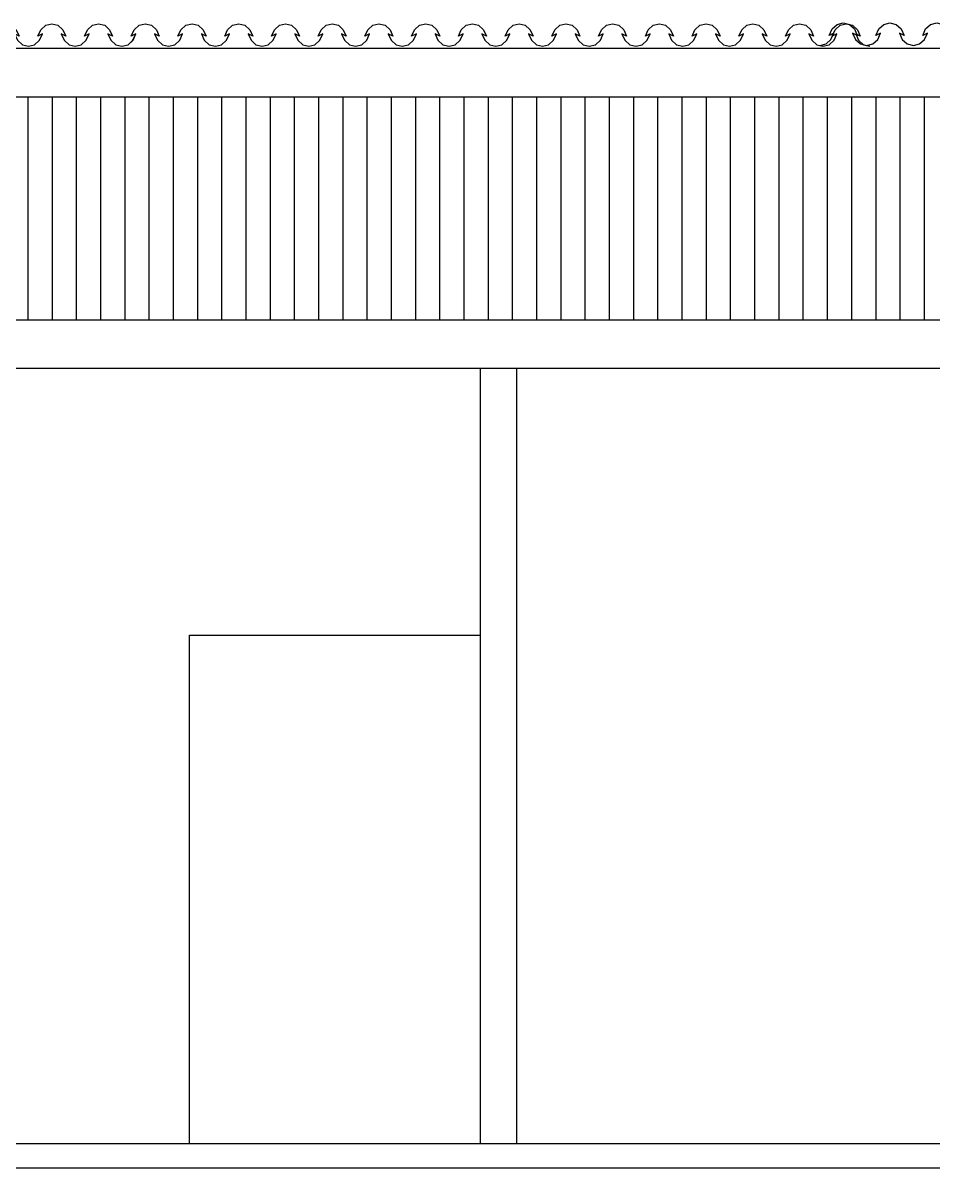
# Model space of a CAD drawing. Header units: millimetres. Extents: x 128 to 761, y 122 to 191.
# Drawn here: x 180.343 to 184.1, y 179.122 to 183.848 of the extents above; entities that cross this region are included whole.
import ezdxf

# ---------------------------------------------------------------- set-up
doc = ezdxf.new("R2010")
doc.units = ezdxf.units.MM
doc.layers.add('LINVISTA', color=1, linetype='Continuous')
doc.layers.add('PAREDE', color=6, linetype='Continuous')

# ---------------------------------------------------------------- blocks, each defined once
blk = doc.blocks.new('TELHAVISTA')
at = {"layer": 'LINVISTA', "color": 2}
blk.add_lwpolyline([(-0.1969, 0.0096), (-0.1716, 0.0161), (-0.1511, 0.0344), (-0.139, 0.0611), (-0.1583, 0.0514), (-0.1462, 0.0781), (-0.1257, 0.0964), (-0.1004, 0.1029), (-0.0752, 0.0964), (-0.0546, 0.0781), (-0.0426, 0.0514), (-0.0618, 0.0611), (-0.0498, 0.0344), (-0.0292, 0.0161), (-0.004, 0.0096), (0.0213, 0.0161), (0.0419, 0.0344), (0.0539, 0.0611), (0.0346, 0.0514), (0.0467, 0.0781), (0.0673, 0.0964), (0.0925, 0.1029), (0.1178, 0.0964), (0.1383, 0.0781), (0.1504, 0.0514), (0.1311, 0.0611), (0.1432, 0.0344), (0.1637, 0.0161), (0.189, 0.0096), (0.2142, 0.0161), (0.2348, 0.0344), (0.2469, 0.0611), (0.2276, 0.0514), (0.2396, 0.0781), (0.2602, 0.0964), (0.2855, 0.1029), (0.3107, 0.0964), (0.3313, 0.0781), (0.3433, 0.0514), (0.3241, 0.0611), (0.3361, 0.0344), (0.3567, 0.0161), (0.3819, 0.0096), (0.4072, 0.0161), (0.4277, 0.0344), (0.4398, 0.0611), (0.4205, 0.0514), (0.4326, 0.0781), (0.4531, 0.0964), (0.4784, 0.1029), (0.5037, 0.0964), (0.5242, 0.0781), (0.5363, 0.0514), (0.517, 0.0611), (0.529, 0.0344), (0.5496, 0.0161), (0.5749, 0.0096), (0.6001, 0.0161), (0.6207, 0.0344), (0.6327, 0.0611), (0.6135, 0.0514), (0.6255, 0.0781), (0.6461, 0.0964), (0.6713, 0.1029), (0.6966, 0.0964), (0.7172, 0.0781), (0.7292, 0.0514), (0.7099, 0.0611), (0.722, 0.0344), (0.7425, 0.0161), (0.7678, 0.0096), (0.7931, 0.0161), (0.8136, 0.0344), (0.8257, 0.0611), (0.8064, 0.0514), (0.8185, 0.0781), (0.839, 0.0964), (0.8643, 0.1029), (0.8895, 0.0964), (0.9101, 0.0781), (0.9221, 0.0514), (0.9029, 0.0611), (0.9149, 0.0344), (0.9355, 0.0161), (0.9607, 0.0096)], dxfattribs=at)

msp = doc.modelspace()

# ---------------------------------------------------------------- hatches: boundary and pattern name
h = msp.add_hatch()
h.set_pattern_fill('_U', color=8, scale=0.1, angle=90, style=0, pattern_type=0)
h.set_pattern_definition([(90, (-207.03534, -54.41034), (-0.1, 6e-18), [])])
h.paths.add_polyline_path([(179.8256, 183.5417), (177.6811, 182.6217), (189.4811, 182.6217), (189.4811, 183.5417)])

# ---------------------------------------------------------------- linework, layer by layer
at = {"color": 2}
for p, q in [((189.4811, 183.7417), (179.7813, 183.7417)), ((189.4811, 183.5417), (179.8256, 183.5417)), ((195.7117, 182.6217), (177.6811, 182.6217)), ((195.7117, 182.4217), (177.6811, 182.4217)), ((203.4842, 179.2217), (178.4811, 179.2217)), ((203.0842, 179.1217), (175.4915, 179.1217))]:
    msp.add_line(p, q, dxfattribs=at)
at = {"layer": 'PAREDE'}
for p, q in [((182.2311, 182.4217), (182.2311, 179.2217)), ((182.3811, 182.4217), (182.3811, 179.2217))]:
    msp.add_line(p, q, dxfattribs=at)
at = {"layer": 'PAREDE', "color": 7}
for p, q in [((181.0311, 179.2217), (181.0311, 181.3217)), ((181.0311, 181.3217), (182.2311, 181.3217))]:
    msp.add_line(p, q, dxfattribs=at)

# ---------------------------------------------------------------- block references
for p in [(183.83, 183.7449), (179.9839, 183.7417), (180.9485, 183.7417), (181.9132, 183.7417), (182.8779, 183.7417)]:
    msp.add_blockref('TELHAVISTA', p)

doc.saveas('drawing.dxf')
